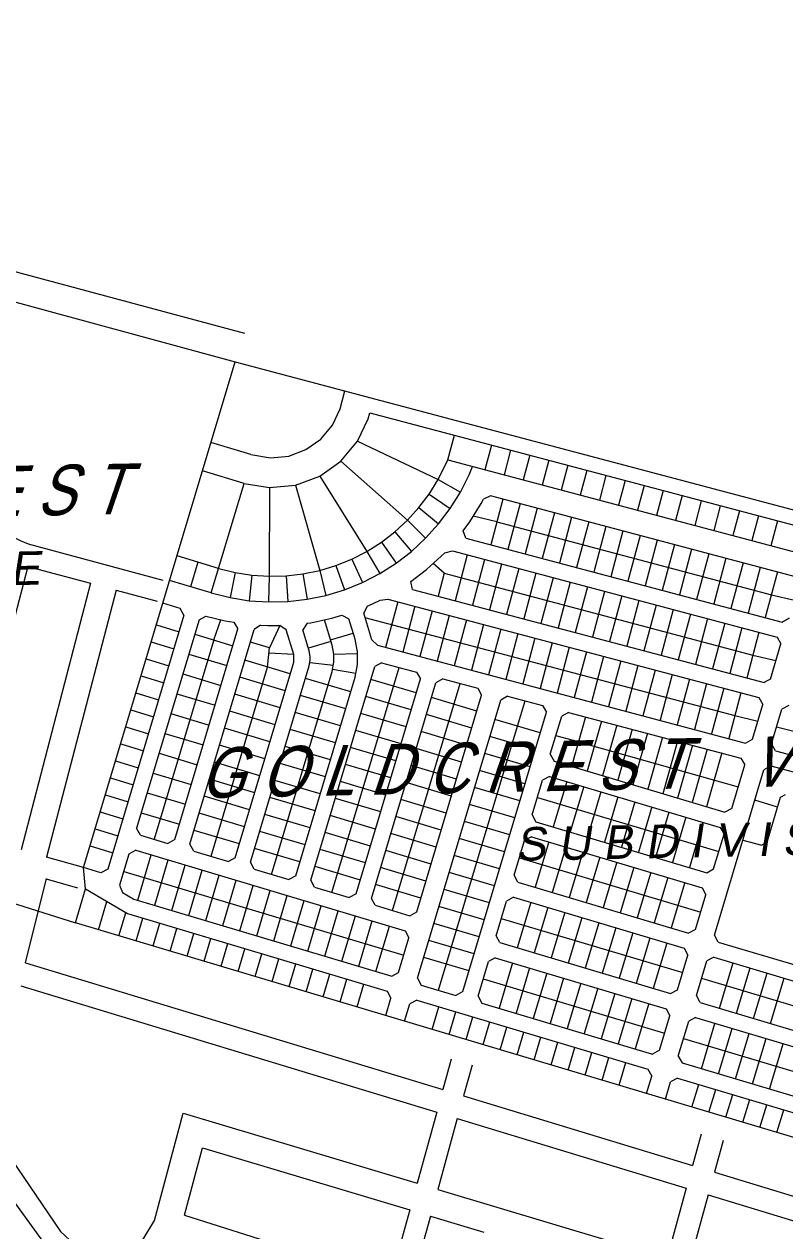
# Model space of a CAD drawing. Header units: metres. Extents: x -460 to 31334, y -1777 to 24987.
# Drawn here: x 104.6431 to 104.9241, y -744.364 to -743.9183 of the extents above; entities that cross this region are included whole.
import ezdxf
from ezdxf.enums import TextEntityAlignment as Align

# ---------------------------------------------------------------- set-up
doc = ezdxf.new("R2010")
doc.units = ezdxf.units.M
doc.header["$MEASUREMENT"] = 0
doc.layers.add('VICINITY_MAP', color=7, linetype='Continuous', lineweight=13)
doc.styles.add('LOT_NO', font='ARIALN.TTF', dxfattribs={"width": 1.5})
doc.styles.add('PX-0', font='leroy')

# ---------------------------------------------------------------- blocks, each defined once
blk = doc.blocks.new('KQEFDFDFG')
at = {"layer": 'VICINITY_MAP', "color": 250, "lineweight": 0}
for p, q in [((26162.17, 5393.34), (26237.266, 5369.734)), ((26222.497, 5390.372), (26241.712, 5385.223)), ((26233.23, 5386.709), (26241.464, 5384.469)), ((26244.999, 5383.131), (26257.612, 5379.785)), ((26241.872, 5382.034), (26240.828, 5382.347)), ((26244.679, 5382.381), (26246.793, 5381.378)), ((26248.198, 5382.282), (26248.025, 5381.631)), ((26248.699, 5382.149), (26248.526, 5381.498)), ((26249.199, 5382.017), (26249.027, 5381.366)), ((26244.241, 5381.86), (26245.987, 5380.307)), ((26246.793, 5381.378), (26247.045, 5381.891)), ((26247.045, 5381.891), (26257.438, 5379.134)), ((26249.7, 5381.884), (26249.527, 5381.233)), ((26250.201, 5381.751), (26250.028, 5381.1)), ((26250.701, 5381.618), (26250.529, 5380.967)), ((26241.697, 5381.276), (26240.605, 5381.603)), ((26243.684, 5381.468), (26244.925, 5379.491)), ((26246.557, 5380.997), (26246.793, 5381.378)), ((26246.793, 5381.378), (26247.381, 5381.048)), ((26251.202, 5381.485), (26251.03, 5380.834)), ((26251.703, 5381.352), (26251.53, 5380.701)), ((26240.835, 5378.398), (26241.697, 5381.276)), ((26242.369, 5381.166), (26242.352, 5378.835)), ((26243.046, 5381.232), (26243.683, 5378.988)), ((26246.288, 5380.639), (26246.557, 5380.997)), ((26246.557, 5380.997), (26247.113, 5380.616)), ((26252.204, 5381.22), (26252.031, 5380.569)), ((26252.704, 5381.087), (26252.532, 5380.436)), ((26247.627, 5380.265), (26247.924, 5380.744)), ((26247.924, 5380.744), (26247.984, 5380.864)), ((26248.173, 5380.949), (26247.984, 5380.864)), ((26256.181, 5378.825), (26248.173, 5380.949)), ((26248.495, 5380.864), (26248.176, 5379.662)), ((26248.946, 5380.744), (26248.627, 5379.542)), ((26253.205, 5380.954), (26253.032, 5380.303)), ((26253.706, 5380.821), (26253.533, 5380.17)), ((26254.206, 5380.688), (26254.034, 5380.037)), ((26245.987, 5380.307), (26246.288, 5380.639)), ((26246.288, 5380.639), (26246.807, 5380.21)), ((26248.336, 5380.263), (26247.717, 5380.411)), ((26249.396, 5380.624), (26249.078, 5379.423)), ((26249.847, 5380.505), (26249.528, 5379.303)), ((26250.298, 5380.385), (26249.979, 5379.184)), ((26254.707, 5380.555), (26254.534, 5379.905)), ((26255.208, 5380.423), (26255.035, 5379.772)), ((26245.658, 5380.004), (26245.987, 5380.307)), ((26245.987, 5380.307), (26246.466, 5379.833)), ((26247.451, 5380.032), (26247.627, 5380.265)), ((26247.519, 5379.836), (26247.451, 5380.032)), ((26248.336, 5380.263), (26255.546, 5378.35)), ((26250.748, 5380.266), (26250.429, 5379.064)), ((26251.199, 5380.146), (26250.88, 5378.945)), ((26251.649, 5380.027), (26251.331, 5378.825)), ((26255.708, 5380.29), (26255.536, 5379.639)), ((26244.925, 5379.491), (26245.303, 5379.731)), ((26245.303, 5379.731), (26245.658, 5380.004)), ((26245.303, 5379.731), (26245.689, 5379.178)), ((26245.658, 5380.004), (26246.092, 5379.488)), ((26247.519, 5379.836), (26255.829, 5377.632)), ((26252.1, 5379.907), (26251.781, 5378.706)), ((26252.551, 5379.788), (26252.232, 5378.586)), ((26244.526, 5379.286), (26244.925, 5379.491)), ((26244.925, 5379.491), (26245.26, 5378.906)), ((26246.493, 5379.012), (26246.968, 5379.45)), ((26246.968, 5379.45), (26247.169, 5379.5)), ((26247.169, 5379.5), (26255.696, 5377.238)), ((26253.001, 5379.668), (26252.682, 5378.466)), ((26253.452, 5379.549), (26253.133, 5378.347)), ((26253.902, 5379.429), (26253.584, 5378.227)), ((26236.015, 5379.097), (26234.197, 5372.117)), ((26241.028, 5379.043), (26239.936, 5379.37)), ((26240.482, 5379.206), (26240.289, 5378.561)), ((26243.683, 5378.988), (26244.111, 5379.118)), ((26244.111, 5379.118), (26244.526, 5379.286)), ((26244.111, 5379.118), (26244.336, 5378.483)), ((26244.526, 5379.286), (26244.807, 5378.674)), ((26254.353, 5379.31), (26254.034, 5378.108)), ((26254.804, 5379.19), (26254.485, 5377.988)), ((26240.999, 5379.051), (26241.463, 5378.934)), ((26241.463, 5378.934), (26241.328, 5378.274)), ((26241.463, 5378.934), (26241.905, 5378.865)), ((26241.905, 5378.865), (26241.83, 5378.195)), ((26241.905, 5378.865), (26242.352, 5378.835)), ((26242.352, 5378.835), (26242.338, 5378.161)), ((26242.352, 5378.835), (26242.799, 5378.846)), ((26242.799, 5378.846), (26243.244, 5378.897)), ((26242.799, 5378.846), (26242.846, 5378.174)), ((26243.244, 5378.897), (26243.683, 5378.988)), ((26243.244, 5378.897), (26243.351, 5378.232)), ((26243.683, 5378.988), (26243.849, 5378.335)), ((26246.081, 5378.695), (26246.493, 5379.012)), ((26246.951, 5378.915), (26255.062, 5376.763)), ((26255.254, 5379.07), (26254.936, 5377.869)), ((26255.705, 5378.951), (26255.386, 5377.749)), ((26237.668, 5378.651), (26235.844, 5371.648)), ((26238.334, 5378.471), (26236.508, 5371.46)), ((26240.835, 5378.398), (26239.743, 5378.725)), ((26246.121, 5378.492), (26246.081, 5378.695)), ((26246.121, 5378.492), (26255.354, 5376.043)), ((26240.019, 5377.993), (26239.564, 5378.129)), ((26245.067, 5378.108), (26245.27, 5378.212)), ((26245.27, 5378.212), (26245.476, 5378.235)), ((26245.476, 5378.235), (26255.221, 5375.649)), ((26255.546, 5378.35), (26256.152, 5378.208)), ((26240.118, 5377.811), (26238.121, 5371.144)), ((26240.118, 5377.811), (26240.019, 5377.993)), ((26244.003, 5377.732), (26244.269, 5377.813)), ((26244.269, 5377.813), (26244.451, 5377.715)), ((26244.928, 5378.052), (26244.839, 5377.865)), ((26245.051, 5377.165), (26244.839, 5377.865)), ((26244.928, 5378.052), (26245.067, 5378.108)), ((26240.514, 5377.69), (26238.875, 5372.217)), ((26239.393, 5377.559), (26239.989, 5377.38)), ((26240.514, 5377.69), (26240.694, 5377.792)), ((26240.694, 5377.792), (26241.204, 5377.664)), ((26240.901, 5377.162), (26241.088, 5377.693)), ((26241.204, 5377.664), (26241.424, 5377.629)), ((26241.424, 5377.629), (26241.534, 5377.454)), ((26242.131, 5377.552), (26241.961, 5377.434)), ((26242.131, 5377.552), (26242.325, 5377.539)), ((26242.325, 5377.539), (26242.639, 5377.547)), ((26242.639, 5377.547), (26242.362, 5376.958)), ((26242.807, 5377.425), (26242.639, 5377.547)), ((26243.351, 5377.606), (26243.238, 5377.433)), ((26243.351, 5377.606), (26243.45, 5377.617)), ((26243.45, 5377.617), (26244.003, 5377.732)), ((26244.01, 5377.028), (26243.809, 5377.692)), ((26244.614, 5377.18), (26244.451, 5377.715)), ((26244.866, 5377.753), (26254.586, 5375.175)), ((26256.01, 5377.733), (26255.829, 5377.632)), ((26255.829, 5377.632), (26256.01, 5377.733)), ((26239.879, 5371.917), (26241.534, 5377.454)), ((26240.276, 5371.798), (26241.961, 5377.434)), ((26240.401, 5377.312), (26241.402, 5377.012)), ((26243.002, 5376.784), (26242.807, 5377.425)), ((26243.407, 5376.877), (26243.238, 5377.433)), ((26243.97, 5377.162), (26244.564, 5377.342)), ((26255.696, 5377.238), (26255.797, 5377.058)), ((26239.259, 5377.112), (26239.855, 5376.934)), ((26240.901, 5377.162), (26239.335, 5371.927)), ((26242.362, 5376.958), (26241.863, 5377.105)), ((26242.316, 5376.451), (26242.362, 5376.958)), ((26243.98, 5377.126), (26243.386, 5376.946)), ((26244.058, 5376.789), (26244.01, 5377.028)), ((26245.2, 5377.022), (26245.051, 5377.165)), ((26245.2, 5377.022), (26254.869, 5374.456)), ((26255.522, 5376.137), (26255.797, 5377.058)), ((26239.126, 5376.665), (26239.721, 5376.487)), ((26240.245, 5376.79), (26241.246, 5376.491)), ((26241.467, 5371.442), (26243.002, 5376.577)), ((26242.911, 5376.273), (26241.72, 5376.629)), ((26243.002, 5376.784), (26242.349, 5376.818)), ((26243.002, 5376.577), (26243.002, 5376.784)), ((26243.425, 5376.575), (26244.044, 5376.505)), ((26244.012, 5376.337), (26244.058, 5376.576)), ((26244.058, 5376.789), (26244.679, 5376.807)), ((26244.058, 5376.576), (26244.058, 5376.789)), ((26245.311, 5376.563), (26245.13, 5376.462)), ((26245.311, 5376.563), (26246.23, 5376.32)), ((26240.088, 5376.269), (26241.09, 5375.969)), ((26240.83, 5371.48), (26242.316, 5376.451)), ((26241.864, 5371.323), (26243.407, 5376.486)), ((26242.418, 5371.005), (26244.012, 5376.337)), ((26243.453, 5370.849), (26245.13, 5376.462)), ((26244.006, 5370.53), (26245.773, 5376.441)), ((26244.634, 5376.282), (26244.022, 5376.39)), ((26246.23, 5376.32), (26246.331, 5376.139)), ((26238.992, 5376.219), (26239.587, 5376.04)), ((26242.778, 5375.826), (26241.587, 5376.182)), ((26243.056, 5370.967), (26244.616, 5376.188)), ((26244.5, 5375.798), (26243.308, 5376.154)), ((26244.644, 5370.493), (26246.331, 5376.139)), ((26246.221, 5375.77), (26245.03, 5376.126)), ((26245.041, 5370.374), (26246.733, 5376.037)), ((26245.594, 5370.056), (26247.376, 5376.016)), ((26246.914, 5376.138), (26246.733, 5376.037)), ((26246.914, 5376.138), (26247.833, 5375.894)), ((26255.535, 5376.144), (26255.354, 5376.043)), ((26238.858, 5375.772), (26239.454, 5375.594)), ((26239.932, 5375.748), (26240.935, 5375.448)), ((26242.644, 5375.38), (26241.453, 5375.736)), ((26244.366, 5375.352), (26243.175, 5375.708)), ((26246.088, 5375.324), (26244.897, 5375.68)), ((26246.232, 5370.018), (26247.934, 5375.714)), ((26247.809, 5375.296), (26246.618, 5375.652)), ((26247.833, 5375.894), (26247.934, 5375.714)), ((26248.617, 5375.686), (26248.437, 5375.585)), ((26248.617, 5375.686), (26249.536, 5375.443)), ((26255.221, 5375.649), (26255.322, 5375.469)), ((26238.724, 5375.326), (26239.32, 5375.147)), ((26242.511, 5374.933), (26241.32, 5375.289)), ((26246.253, 5368.282), (26248.437, 5375.585)), ((26248.88, 5374.899), (26249.082, 5375.563)), ((26249.536, 5375.443), (26249.637, 5375.262)), ((26255.05, 5374.558), (26255.322, 5375.469)), ((26255.553, 5374.43), (26255.825, 5375.341)), ((26256.006, 5375.442), (26255.825, 5375.341)), ((26239.776, 5375.228), (26240.779, 5374.927)), ((26244.232, 5374.905), (26243.041, 5375.261)), ((26245.954, 5374.877), (26244.763, 5375.233)), ((26247.676, 5374.849), (26246.485, 5375.205)), ((26247.445, 5367.926), (26249.637, 5375.262)), ((26249.476, 5374.721), (26248.285, 5375.077)), ((26249.741, 5374.16), (26250.04, 5375.16)), ((26250.22, 5375.261), (26250.04, 5375.16)), ((26250.22, 5375.261), (26254.746, 5374.06)), ((26250.669, 5375.142), (26250.301, 5373.839)), ((26251.081, 5375.033), (26250.71, 5373.717)), ((26238.591, 5374.879), (26239.186, 5374.701)), ((26239.62, 5374.707), (26240.623, 5374.407)), ((26242.377, 5374.486), (26241.186, 5374.842)), ((26244.099, 5374.458), (26242.908, 5374.814)), ((26245.821, 5374.43), (26244.63, 5374.786)), ((26247.542, 5374.402), (26246.351, 5374.758)), ((26246.807, 5367.963), (26248.88, 5374.899)), ((26250.485, 5374.491), (26249.887, 5374.648)), ((26251.488, 5374.925), (26251.114, 5373.596)), ((26251.893, 5374.817), (26251.514, 5373.477)), ((26252.293, 5374.711), (26251.911, 5373.358)), ((26256.343, 5374.708), (26255.684, 5374.869)), ((26238.457, 5374.432), (26239.052, 5374.254)), ((26242.244, 5374.04), (26241.053, 5374.396)), ((26243.965, 5374.012), (26242.774, 5374.368)), ((26245.687, 5373.984), (26244.496, 5374.34)), ((26249.342, 5374.274), (26248.151, 5374.63)), ((26250.485, 5374.491), (26254.677, 5373.308)), ((26252.689, 5374.606), (26252.304, 5373.24)), ((26253.083, 5374.502), (26252.694, 5373.124)), ((26253.472, 5374.398), (26253.08, 5373.008)), ((26254.869, 5374.456), (26255.05, 5374.558)), ((26255.654, 5374.249), (26255.553, 5374.43)), ((26239.465, 5374.186), (26240.468, 5373.886)), ((26247.409, 5373.956), (26246.218, 5374.312)), ((26249.209, 5373.828), (26248.018, 5374.184)), ((26249.741, 5374.16), (26249.839, 5373.977)), ((26253.859, 5374.296), (26253.463, 5372.894)), ((26254.242, 5374.194), (26253.843, 5372.781)), ((26254.746, 5374.06), (26254.847, 5373.88)), ((26255.654, 5374.249), (26262.084, 5372.528)), ((26238.323, 5373.986), (26238.918, 5373.807)), ((26242.11, 5373.593), (26240.919, 5373.949)), ((26243.832, 5373.565), (26242.641, 5373.921)), ((26245.554, 5373.537), (26244.363, 5373.893)), ((26247.275, 5373.509), (26246.084, 5373.865)), ((26249.075, 5373.381), (26247.884, 5373.737)), ((26249.839, 5373.977), (26254.323, 5372.637)), ((26254.052, 5369.411), (26255.35, 5373.752)), ((26254.505, 5372.735), (26254.847, 5373.88)), ((26255.531, 5373.853), (26255.35, 5373.752)), ((26255.531, 5373.853), (26260.359, 5372.561)), ((26238.189, 5373.539), (26238.785, 5373.361)), ((26239.309, 5373.666), (26240.312, 5373.366)), ((26241.977, 5373.146), (26240.786, 5373.502)), ((26243.698, 5373.118), (26242.507, 5373.474)), ((26245.42, 5373.09), (26244.229, 5373.446)), ((26247.142, 5373.062), (26245.951, 5373.418)), ((26249.266, 5372.571), (26249.538, 5373.482)), ((26249.72, 5373.58), (26249.538, 5373.482)), ((26249.72, 5373.58), (26254.204, 5372.24)), ((26250.175, 5373.444), (26249.819, 5372.253)), ((26238.055, 5373.093), (26238.651, 5372.914)), ((26239.153, 5373.146), (26240.157, 5372.846)), ((26241.843, 5372.7), (26240.652, 5373.056)), ((26248.942, 5372.934), (26247.751, 5373.29)), ((26250.622, 5373.311), (26250.266, 5372.12)), ((26251.069, 5373.177), (26250.713, 5371.986)), ((26255.785, 5373.03), (26255.921, 5373.105)), ((26243.565, 5372.672), (26242.374, 5373.028)), ((26245.287, 5372.644), (26244.095, 5373)), ((26247.008, 5372.616), (26245.817, 5372.972)), ((26248.808, 5372.488), (26247.617, 5372.844)), ((26249.402, 5373.027), (26254.167, 5371.602)), ((26251.516, 5373.044), (26251.16, 5371.853)), ((26251.962, 5372.91), (26251.606, 5371.719)), ((26252.409, 5372.777), (26252.053, 5371.585)), ((26254.505, 5372.735), (26254.323, 5372.637)), ((26255.709, 5372.773), (26255.111, 5372.952)), ((26255.432, 5371.847), (26255.785, 5373.03)), ((26237.922, 5372.646), (26238.517, 5372.468)), ((26238.997, 5372.626), (26240.001, 5372.326)), ((26241.71, 5372.253), (26240.519, 5372.609)), ((26243.431, 5372.225), (26242.24, 5372.581)), ((26245.153, 5372.197), (26243.962, 5372.553)), ((26246.875, 5372.169), (26245.684, 5372.525)), ((26249.266, 5372.571), (26249.364, 5372.389)), ((26252.856, 5372.643), (26252.5, 5371.452)), ((26253.302, 5372.51), (26252.946, 5371.318)), ((26237.788, 5372.199), (26238.383, 5372.021)), ((26238.973, 5372.035), (26238.875, 5372.217)), ((26241.576, 5371.806), (26240.385, 5372.162)), ((26243.298, 5371.778), (26242.107, 5372.134)), ((26245.02, 5371.75), (26243.828, 5372.106)), ((26248.675, 5372.041), (26247.484, 5372.397)), ((26249.364, 5372.389), (26253.848, 5371.049)), ((26253.749, 5372.376), (26253.393, 5371.185)), ((26254.204, 5372.24), (26254.303, 5372.058)), ((26238.973, 5372.035), (26239.697, 5371.818)), ((26239.879, 5371.917), (26239.697, 5371.818)), ((26240.375, 5371.616), (26240.276, 5371.798)), ((26246.741, 5371.722), (26245.55, 5372.078)), ((26248.541, 5371.594), (26247.35, 5371.95)), ((26248.791, 5370.983), (26249.063, 5371.894)), ((26249.246, 5371.992), (26249.063, 5371.894)), ((26249.246, 5371.992), (26253.73, 5370.652)), ((26249.701, 5371.856), (26249.345, 5370.665)), ((26254.031, 5371.147), (26254.303, 5372.058)), ((26254.8, 5371.904), (26255.296, 5371.771)), ((26255.432, 5371.847), (26255.296, 5371.771)), ((26237.654, 5371.753), (26238.25, 5371.574)), ((26238.672, 5371.539), (26238.428, 5370.726)), ((26238.854, 5371.638), (26238.672, 5371.539)), ((26238.854, 5371.638), (26245.931, 5369.523)), ((26238.903, 5370.325), (26239.259, 5371.517)), ((26240.375, 5371.616), (26241.285, 5371.344)), ((26243.164, 5371.332), (26241.973, 5371.688)), ((26244.886, 5371.304), (26243.695, 5371.66)), ((26246.608, 5371.276), (26245.417, 5371.632)), ((26248.408, 5371.148), (26247.217, 5371.504)), ((26250.147, 5371.722), (26249.791, 5370.531)), ((26250.594, 5371.589), (26250.238, 5370.398)), ((26237.938, 5371.046), (26237.483, 5371.182)), ((26239.35, 5370.192), (26239.706, 5371.383)), ((26239.797, 5370.058), (26240.153, 5371.25)), ((26241.467, 5371.442), (26241.285, 5371.344)), ((26241.963, 5371.141), (26241.864, 5371.323)), ((26244.753, 5370.857), (26243.561, 5371.213)), ((26246.474, 5370.829), (26245.283, 5371.185)), ((26248.927, 5371.438), (26253.692, 5370.014)), ((26251.041, 5371.455), (26250.685, 5370.264)), ((26251.487, 5371.322), (26251.131, 5370.131)), ((26251.934, 5371.188), (26251.578, 5369.997)), ((26235.958, 5368.685), (26236.512, 5370.9)), ((26238.121, 5371.144), (26237.938, 5371.046)), ((26238.535, 5371.084), (26245.893, 5368.885)), ((26240.243, 5369.925), (26240.599, 5371.116)), ((26240.69, 5369.791), (26241.046, 5370.983)), ((26241.137, 5369.658), (26241.493, 5370.849)), ((26241.963, 5371.141), (26242.873, 5370.869)), ((26243.056, 5370.967), (26242.873, 5370.869)), ((26243.551, 5370.666), (26243.453, 5370.849)), ((26248.274, 5370.701), (26247.083, 5371.057)), ((26248.89, 5370.801), (26248.791, 5370.983)), ((26252.381, 5371.055), (26252.025, 5369.864)), ((26252.828, 5370.921), (26252.472, 5369.73)), ((26253.848, 5371.049), (26254.031, 5371.147)), ((26237.534, 5370.627), (26238.633, 5369.974)), ((26238.428, 5370.726), (26238.503, 5370.533)), ((26238.503, 5370.533), (26238.801, 5370.356)), ((26241.583, 5369.524), (26241.939, 5370.716)), ((26242.03, 5369.391), (26242.386, 5370.582)), ((26243.551, 5370.666), (26244.461, 5370.394)), ((26246.341, 5370.382), (26245.15, 5370.738)), ((26248.141, 5370.254), (26246.95, 5370.61)), ((26248.89, 5370.801), (26253.374, 5369.461)), ((26253.274, 5370.788), (26252.918, 5369.597)), ((26253.73, 5370.652), (26253.828, 5370.469)), ((26237.872, 5369.552), (26238.094, 5370.294)), ((26238.801, 5370.356), (26245.575, 5368.331)), ((26242.477, 5369.257), (26242.833, 5370.449)), ((26242.923, 5369.124), (26243.28, 5370.315)), ((26244.644, 5370.493), (26244.461, 5370.394)), ((26245.139, 5370.192), (26245.041, 5370.374)), ((26248.316, 5369.395), (26248.589, 5370.305)), ((26248.771, 5370.404), (26248.589, 5370.305)), ((26248.771, 5370.404), (26253.255, 5369.064)), ((26249.226, 5370.268), (26248.87, 5369.077)), ((26253.556, 5369.559), (26253.828, 5370.469)), ((26238.412, 5369.391), (26238.594, 5369.997)), ((26238.633, 5369.974), (26245.456, 5367.934)), ((26243.37, 5368.99), (26243.726, 5370.182)), ((26243.817, 5368.857), (26244.173, 5370.048)), ((26244.264, 5368.723), (26244.62, 5369.915)), ((26245.139, 5370.192), (26246.05, 5369.92)), ((26246.05, 5369.92), (26246.232, 5370.018)), ((26248.007, 5369.808), (26246.816, 5370.164)), ((26249.673, 5370.134), (26249.317, 5368.943)), ((26250.119, 5370.001), (26249.763, 5368.81)), ((26238.859, 5369.257), (26239.037, 5369.853)), ((26239.306, 5369.124), (26239.484, 5369.72)), ((26239.752, 5368.99), (26239.93, 5369.586)), ((26244.71, 5368.59), (26245.066, 5369.781)), ((26245.157, 5368.456), (26245.513, 5369.648)), ((26247.874, 5369.361), (26246.683, 5369.717)), ((26248.452, 5369.85), (26253.217, 5368.426)), ((26250.566, 5369.867), (26250.21, 5368.676)), ((26251.013, 5369.734), (26250.657, 5368.543)), ((26251.459, 5369.6), (26251.103, 5368.409)), ((26240.199, 5368.857), (26240.377, 5369.453)), ((26240.646, 5368.723), (26240.824, 5369.319)), ((26245.757, 5368.43), (26246.029, 5369.34)), ((26245.931, 5369.523), (26246.029, 5369.34)), ((26247.74, 5368.914), (26246.549, 5369.27)), ((26248.415, 5369.213), (26248.316, 5369.395)), ((26251.906, 5369.467), (26251.55, 5368.276)), ((26252.353, 5369.333), (26251.997, 5368.142)), ((26253.556, 5369.559), (26253.374, 5369.461)), ((26254.151, 5369.228), (26254.052, 5369.411)), ((26241.092, 5368.59), (26241.27, 5369.185)), ((26241.539, 5368.456), (26241.717, 5369.052)), ((26248.415, 5369.213), (26252.899, 5367.872)), ((26252.799, 5369.2), (26252.443, 5368.009)), ((26253.255, 5369.064), (26253.353, 5368.881)), ((26254.151, 5369.228), (26258.938, 5367.798)), ((26241.986, 5368.323), (26242.164, 5368.918)), ((26242.432, 5368.189), (26242.61, 5368.785)), ((26242.879, 5368.056), (26243.057, 5368.651)), ((26247.607, 5368.468), (26246.416, 5368.824)), ((26247.842, 5367.807), (26248.114, 5368.717)), ((26248.296, 5368.816), (26248.114, 5368.717)), ((26248.296, 5368.816), (26252.78, 5367.475)), ((26248.751, 5368.68), (26248.395, 5367.488)), ((26253.081, 5367.971), (26253.353, 5368.881)), ((26253.578, 5367.823), (26253.85, 5368.733)), ((26254.032, 5368.831), (26253.85, 5368.733)), ((26254.032, 5368.831), (26260.416, 5366.923)), ((26254.185, 5367.488), (26254.541, 5368.679)), ((26243.326, 5367.922), (26243.504, 5368.518)), ((26243.772, 5367.789), (26243.95, 5368.384)), ((26245.575, 5368.331), (26245.757, 5368.43)), ((26249.198, 5368.546), (26248.842, 5367.355)), ((26249.645, 5368.413), (26249.289, 5367.221)), ((26254.632, 5367.355), (26254.988, 5368.546)), ((26255.078, 5367.221), (26255.434, 5368.412)), ((26244.219, 5367.655), (26244.397, 5368.251)), ((26244.666, 5367.522), (26244.844, 5368.117)), ((26246.253, 5368.282), (26246.352, 5368.099)), ((26246.352, 5368.099), (26247.262, 5367.827)), ((26247.978, 5368.262), (26252.744, 5366.837)), ((26250.091, 5368.279), (26249.735, 5367.088)), ((26250.538, 5368.146), (26250.182, 5366.954)), ((26250.985, 5368.012), (26250.629, 5366.821)), ((26253.714, 5368.278), (26260.369, 5366.288)), ((26255.525, 5367.088), (26255.881, 5368.279)), ((26245.419, 5367.297), (26245.555, 5367.752)), ((26245.456, 5367.934), (26245.555, 5367.752)), ((26246.233, 5367.702), (26246.051, 5367.604)), ((26246.233, 5367.702), (26252.305, 5365.887)), ((26247.445, 5367.926), (26247.262, 5367.827)), ((26247.842, 5367.807), (26247.94, 5367.625)), ((26251.431, 5367.879), (26251.075, 5366.687)), ((26251.878, 5367.745), (26251.522, 5366.554)), ((26252.899, 5367.872), (26253.081, 5367.971)), ((26253.676, 5367.64), (26253.578, 5367.823)), ((26245.915, 5367.149), (26246.051, 5367.604)), ((26246.635, 5366.933), (26246.813, 5367.529)), ((26247.081, 5366.8), (26247.259, 5367.395)), ((26247.94, 5367.625), (26252.424, 5366.284)), ((26252.325, 5367.612), (26251.969, 5366.42)), ((26252.78, 5367.475), (26252.879, 5367.293)), ((26253.676, 5367.64), (26260.06, 5365.732)), ((26247.528, 5366.666), (26247.706, 5367.262)), ((26247.975, 5366.533), (26248.153, 5367.128)), ((26252.607, 5366.383), (26252.879, 5367.293)), ((26253.103, 5366.234), (26253.375, 5367.145)), ((26253.557, 5367.243), (26253.375, 5367.145)), ((26253.557, 5367.243), (26259.941, 5365.335)), ((26253.71, 5365.9), (26254.066, 5367.091)), ((26248.421, 5366.399), (26248.599, 5366.995)), ((26248.868, 5366.266), (26249.046, 5366.861)), ((26249.315, 5366.132), (26249.493, 5366.728)), ((26254.157, 5365.766), (26254.513, 5366.958)), ((26254.604, 5365.633), (26254.96, 5366.824)), ((26249.761, 5365.999), (26249.939, 5366.594)), ((26250.208, 5365.865), (26250.386, 5366.461)), ((26253.239, 5366.69), (26259.895, 5364.7)), ((26255.05, 5365.499), (26255.406, 5366.691)), ((26255.497, 5365.366), (26255.853, 5366.557)), ((26247.14, 5366.147), (26246.92, 5365.35)), ((26250.655, 5365.732), (26250.833, 5366.327)), ((26251.102, 5365.598), (26251.28, 5366.194)), ((26252.607, 5366.383), (26252.424, 5366.284)), ((26253.103, 5366.234), (26253.201, 5366.052)), ((26247.685, 5365.997), (26247.461, 5365.186)), ((26251.548, 5365.465), (26251.726, 5366.06)), ((26252.305, 5365.887), (26252.404, 5365.705)), ((26253.201, 5366.052), (26259.585, 5364.144)), ((26252.268, 5365.25), (26252.404, 5365.705)), ((26252.764, 5365.101), (26252.901, 5365.559)), ((26253.081, 5365.656), (26252.901, 5365.559)), ((26253.081, 5365.656), (26265.812, 5361.85)), ((26253.461, 5364.893), (26253.639, 5365.489)), ((26253.907, 5364.76), (26254.085, 5365.355)), ((26254.354, 5364.626), (26254.532, 5365.222)), ((26254.801, 5364.493), (26254.979, 5365.088)), ((26255.247, 5364.359), (26255.425, 5364.955)), ((26255.694, 5364.226), (26255.872, 5364.821)), ((26246.756, 5364.756), (26246.241, 5362.891)), ((26247.297, 5364.592), (26246.783, 5362.728)), ((26253.706, 5364.185), (26253.477, 5363.355)), ((26254.281, 5364.013), (26254.051, 5363.181)), ((26240.131, 5362.052), (26240.606, 5363.825)), ((26240.606, 5363.825), (26246.049, 5362.193)), ((26253.313, 5362.761), (26252.806, 5360.922)), ((26253.887, 5362.587), (26253.38, 5360.75)), ((26240.131, 5362.052), (26245.539, 5360.346)), ((26246.59, 5362.031), (26245.228, 5357.092)), ((26246.049, 5362.193), (26245.539, 5360.346)), ((26246.59, 5362.031), (26247.992, 5361.61))]:
    blk.add_line(p, q, dxfattribs=at)
at = {"layer": 'VICINITY_MAP', "color": 250, "lineweight": 0, "ltscale": 2}
for p, q in [((26247.045, 5381.891), (26247.222, 5382.541)), ((26247.561, 5379.396), (26247.242, 5378.195)), ((26246.951, 5378.915), (26246.667, 5379.173)), ((26248.012, 5379.277), (26247.693, 5378.075)), ((26248.462, 5379.157), (26248.143, 5377.956)), ((26246.951, 5378.915), (26246.792, 5378.314)), ((26248.913, 5379.038), (26248.594, 5377.836)), ((26249.363, 5378.918), (26249.045, 5377.717)), ((26249.814, 5378.799), (26249.495, 5377.597)), ((26250.265, 5378.679), (26249.946, 5377.478)), ((26250.715, 5378.56), (26250.396, 5377.358)), ((26251.166, 5378.44), (26250.847, 5377.238)), ((26245.733, 5378.166), (26245.414, 5376.965)), ((26251.616, 5378.321), (26251.298, 5377.119)), ((26252.067, 5378.201), (26251.748, 5376.999)), ((26246.184, 5378.047), (26245.865, 5376.845)), ((26246.634, 5377.927), (26246.316, 5376.726)), ((26247.085, 5377.808), (26246.766, 5376.606)), ((26252.518, 5378.081), (26252.199, 5376.88)), ((26252.968, 5377.962), (26252.65, 5376.76)), ((26253.419, 5377.842), (26253.1, 5376.641)), ((26247.536, 5377.688), (26247.217, 5376.487)), ((26247.986, 5377.569), (26247.667, 5376.367)), ((26253.87, 5377.723), (26253.551, 5376.521)), ((26254.32, 5377.603), (26254.001, 5376.402)), ((26248.437, 5377.449), (26248.118, 5376.247)), ((26248.887, 5377.33), (26248.569, 5376.128)), ((26249.338, 5377.21), (26249.019, 5376.008)), ((26254.771, 5377.484), (26254.452, 5376.282)), ((26255.221, 5377.364), (26254.903, 5376.163)), ((26249.789, 5377.09), (26249.47, 5375.889)), ((26250.239, 5376.971), (26249.92, 5375.769)), ((26250.69, 5376.851), (26250.371, 5375.65)), ((26251.14, 5376.732), (26250.822, 5375.53)), ((26251.591, 5376.612), (26251.272, 5375.411)), ((26255.062, 5376.763), (26255.666, 5376.62)), ((26252.042, 5376.493), (26251.723, 5375.291)), ((26252.492, 5376.373), (26252.174, 5375.172)), ((26252.943, 5376.254), (26252.624, 5375.052)), ((26253.394, 5376.134), (26253.075, 5374.933)), ((26253.844, 5376.015), (26253.525, 5374.813)), ((26254.295, 5375.895), (26253.976, 5374.693)), ((26254.745, 5375.776), (26254.427, 5374.574)), ((26254.586, 5375.175), (26255.192, 5375.033))]:
    blk.add_line(p, q, dxfattribs=at)
at = {"layer": 'VICINITY_MAP', "color": 250, "lineweight": 0}
for points in [[(26233.23, 5386.709), (26232.745, 5385.356, 0.343673), (26236.03, 5379.69), (26239.564, 5378.737)], [(26254.051, 5363.181), (26263.738, 5360.234, 0.396411), (26264.877, 5360.797)]]:
    blk.add_lwpolyline(points, format="xyb", dxfattribs=at)
for points in [[(26241.464, 5384.469), (26247.698, 5382.817), (26257.712, 5380.16), (26270.419, 5376.759), (26265.773, 5361.213), (26237.266, 5369.734), (26237.534, 5370.627), (26237.483, 5371.182), (26239.564, 5378.129), (26239.713, 5378.625), (26241.464, 5384.469)], [(26241.872, 5382.034), (26242.394, 5381.949), (26242.871, 5381.995), (26243.32, 5382.162), (26243.711, 5382.437), (26244.019, 5382.804), (26244.223, 5383.237), (26244.347, 5383.705)], [(26241.697, 5381.276), (26242.369, 5381.166), (26243.046, 5381.232), (26243.684, 5381.468), (26244.241, 5381.86), (26244.679, 5382.381), (26244.956, 5382.969), (26244.999, 5383.131)], [(26240.835, 5378.398), (26241.328, 5378.274), (26241.83, 5378.195), (26242.338, 5378.161), (26242.846, 5378.174), (26243.351, 5378.232), (26243.849, 5378.335), (26244.336, 5378.483), (26244.807, 5378.674), (26245.26, 5378.906), (26245.689, 5379.178), (26246.092, 5379.488), (26246.466, 5379.833), (26246.807, 5380.21), (26247.113, 5380.616), (26247.381, 5381.048), (26247.609, 5381.503), (26247.694, 5381.719)], [(26236.015, 5379.097), (26237.668, 5378.651)], [(26238.334, 5378.471), (26239.413, 5378.18)], [(26244.616, 5376.188), (26244.68, 5376.516), (26244.679, 5376.851), (26244.614, 5377.18)], [(26243.407, 5376.486), (26243.437, 5376.635), (26243.436, 5376.727), (26243.407, 5376.877)], [(26237.483, 5371.182), (26236.508, 5371.46)], [(26237.331, 5370.646), (26236.507, 5370.88)], [(26235.958, 5368.685), (26246.92, 5365.35)], [(26235.832, 5368.079), (26246.756, 5364.756)], [(26233.419, 5365.487), (26236.474, 5361.277), (26237.73, 5360.105), (26240.098, 5358.039), (26241.403, 5357.657)], [(26234.127, 5365.662), (26236.88, 5361.625), (26238.087, 5360.5)], [(26247.461, 5365.186), (26253.477, 5363.355)], [(26238.087, 5360.5), (26238.787, 5360.987), (26239.344, 5361.911), (26240.1, 5364.732), (26246.241, 5362.891)], [(26247.297, 5364.592), (26253.313, 5362.761)], [(26246.783, 5362.728), (26252.806, 5360.922)], [(26253.887, 5362.587), (26261.427, 5360.293)]]:
    blk.add_lwpolyline(points, dxfattribs=at)
for points, knots in [([(26200.583, 5355.624), (26200.632, 5355.624), (26200.803, 5355.626), (26201.296, 5355.657), (26202.004, 5356.207), (26202.591, 5356.887), (26202.825, 5357.603), (26203.262, 5358.036), (26203.85, 5358.273), (26204.375, 5358.571), (26204.952, 5358.8), (26205.667, 5358.681), (26206.025, 5359.416), (26205.965, 5359.996), (26206.126, 5360.718), (26206.095, 5361.546), (26206.121, 5362.472), (26206.356, 5363.202), (26206.914, 5363.698), (26207.551, 5364.165), (26208.536, 5364.893), (26208.794, 5366.26), (26209.691, 5366.248), (26210.113, 5366.279), (26210.506, 5366.026), (26210.985, 5365.861), (26211.605, 5365.675), (26212.284, 5365.821), (26213.028, 5365.662), (26213.642, 5365.817), (26214.132, 5365.841), (26214.471, 5365.976), (26214.761, 5366.183), (26215.167, 5366.097), (26215.456, 5366.382), (26215.904, 5366.324), (26216.281, 5366.608), (26216.726, 5366.778), (26217.232, 5366.807), (26217.622, 5366.381), (26217.807, 5365.908), (26218.093, 5365.393), (26218.754, 5365.431), (26219.13, 5365.894), (26219.634, 5366.294), (26219.849, 5366.872), (26220.143, 5367.341), (26220.512, 5367.722), (26220.902, 5368.116), (26221.504, 5368.019), (26222.047, 5368.269), (26222.734, 5368.196), (26223.375, 5367.9), (26223.609, 5367.314), (26224.089, 5367.217), (26224.395, 5367.085), (26224.711, 5366.974), (26224.992, 5367.145), (26225.303, 5367.037), (26225.663, 5367.098), (26226.233, 5366.939), (26225.943, 5366.458), (26226.098, 5366.12), (26226.447, 5366.051), (26226.914, 5365.969), (26227.445, 5365.755), (26227.7, 5365.341), (26227.921, 5365.104), (26228.239, 5364.905), (26228.19, 5364.528), (26228.101, 5364.175), (26228.374, 5363.989), (26228.643, 5364.039), (26229.03, 5364.046), (26229.099, 5363.49), (26229.819, 5363.215), (26229.557, 5362.552), (26229.722, 5361.931), (26230.172, 5362.099), (26230.733, 5362.208), (26231.453, 5361.926), (26232.194, 5361.609), (26232.851, 5361.604), (26233.117, 5361.214), (26233.606, 5361.127), (26233.97, 5360.755), (26234.261, 5360.355), (26234.358, 5359.995), (26234.942, 5359.737), (26235.659, 5359.578), (26236.061, 5358.889), (26236.743, 5358.492), (26237.535, 5357.797), (26237.96, 5356.868), (26238.497, 5356.245), (26238.621, 5355.699), (26238.921, 5355.246), (26239.203, 5354.965), (26239.42, 5354.78), (26239.689, 5354.658), (26239.846, 5354.864), (26240.12, 5354.967), (26240.433, 5354.86), (26240.678, 5355.042), (26240.98, 5355.209), (26241.312, 5355.014), (26241.564, 5354.8), (26241.851, 5354.505), (26241.945, 5353.947), (26242.431, 5353.819), (26242.69, 5353.518), (26242.867, 5353.113), (26243.254, 5352.917), (26243.55, 5352.614), (26244.031, 5352.502), (26244.62, 5352.568), (26244.862, 5352.107), (26245.298, 5352.145), (26245.59, 5351.783), (26245.999, 5351.887), (26246.273, 5351.714), (26246.429, 5351.482), (26246.515, 5351.258), (26246.679, 5351.019), (26247.059, 5351.022), (26247.604, 5351.091), (26248.334, 5350.892), (26249.093, 5350.966), (26249.719, 5351.162), (26250.013, 5351.842), (26250.735, 5352.151), (26251.043, 5353.021), (26251.678, 5352.963), (26251.782, 5353.469), (26252.218, 5353.13), (26252.427, 5353.454), (26252.758, 5353.542), (26253.139, 5353.486), (26253.51, 5353.509), (26253.887, 5353.373), (26254.04, 5353.796), (26254.386, 5353.663), (26254.7, 5353.922), (26254.835, 5354.522), (26255.542, 5354.757), (26256.165, 5354.733), (26256.677, 5354.609), (26257.21, 5354.527), (26257.703, 5354.324), (26258.131, 5354.081), (26258.549, 5354.235), (26259.034, 5354.381), (26259.585, 5354.388), (26259.916, 5354.75), (26260.258, 5354.803), (26260.615, 5355.022), (26260.579, 5355.438), (26260.251, 5355.484), (26260.009, 5355.661), (26259.662, 5355.72), (26259.298, 5356.037), (26259.547, 5356.711), (26259.786, 5357.197), (26260.094, 5357.607), (26260.367, 5357.698), (26260.725, 5357.738), (26261.042, 5357.971), (26261.509, 5357.974), (26261.943, 5358.065), (26262.364, 5357.878), (26262.719, 5358.057), (26263.071, 5358.083), (26263.507, 5358.181), (26263.795, 5358.473), (26264.143, 5358.797), (26264.49, 5358.99), (26264.972, 5359.215), (26265.376, 5359.034), (26265.896, 5358.953), (26266.491, 5358.956), (26266.826, 5359.498), (26267.277, 5359.609), (26267.469, 5359.85), (26267.573, 5359.976), (26267.616, 5360.027)], [0.0787088, 0.0787088, 0.0787088, 0.0787088, 0.0790088, 0.0797596, 0.0816836, 0.0842272, 0.0852012, 0.0862257, 0.0878691, 0.0890617, 0.0899153, 0.0916957, 0.0927605, 0.0943289, 0.0952853, 0.0972516, 0.0993731, 0.1010034, 0.1017164, 0.1039014, 0.105859, 0.1092542, 0.1103319, 0.1109831, 0.1118122, 0.1130804, 0.1141216, 0.1157156, 0.1172173, 0.1186898, 0.119541, 0.1201995, 0.1209127, 0.1216289, 0.1225171, 0.1231034, 0.1242392, 0.1252368, 0.1260505, 0.127155, 0.1284197, 0.129304, 0.1304753, 0.1317244, 0.1328971, 0.1343526, 0.1354074, 0.1362583, 0.1376651, 0.1384457, 0.139799, 0.1412035, 0.1425588, 0.1439449, 0.1446033, 0.1454065, 0.1460698, 0.1464812, 0.1472969, 0.1478823, 0.1488431, 0.1499524, 0.1503451, 0.150943, 0.1519448, 0.1533852, 0.1541979, 0.1548649, 0.1553942, 0.1563372, 0.1568907, 0.1574696, 0.1579574, 0.1586151, 0.1594742, 0.1607616, 0.1624519, 0.16311, 0.1640554, 0.164681, 0.1667717, 0.1684277, 0.1697858, 0.1703835, 0.1711265, 0.1726711, 0.1734016, 0.1742011, 0.1747699, 0.1771494, 0.1784647, 0.1793947, 0.1819474, 0.1847797, 0.1855733, 0.1869314, 0.1881133, 0.1888722, 0.1893343, 0.1899419, 0.1903126, 0.1907655, 0.1916762, 0.1920836, 0.1925789, 0.1937022, 0.1940478, 0.1946472, 0.1962017, 0.1969882, 0.1974715, 0.1985985, 0.1995938, 0.2000312, 0.2011624, 0.2025275, 0.2031946, 0.2039362, 0.2048842, 0.2056674, 0.2062363, 0.2067502, 0.2073609, 0.2077316, 0.2084268, 0.2094355, 0.2112109, 0.2128724, 0.2141966, 0.2148548, 0.2172236, 0.2186764, 0.2197574, 0.2202536, 0.2210509, 0.2218093, 0.2221488, 0.223125, 0.2241056, 0.2245012, 0.2253088, 0.2259601, 0.2263118, 0.2276556, 0.2294463, 0.2302275, 0.2315223, 0.2326582, 0.2335037, 0.2348406, 0.235377, 0.23615, 0.238004, 0.2384204, 0.2390374, 0.2400989, 0.2405908, 0.241129, 0.2418562, 0.2424424, 0.24327, 0.2443921, 0.2462832, 0.2468125, 0.2474405, 0.2479699, 0.2490207, 0.2497067, 0.2507805, 0.2517055, 0.2522818, 0.2531052, 0.2538782, 0.2549448, 0.2555443, 0.256795, 0.2573813, 0.2587079, 0.2592373, 0.2606775, 0.2619472, 0.2627763, 0.263374, 0.2637841, 0.2637841, 0.2637841, 0.2637841]), ([(26261.421, 5355.042), (26261.312, 5354.944), (26261.094, 5354.748), (26260.785, 5354.559), (26260.539, 5354.363), (26260.365, 5354.216), (26260.224, 5354.004), (26259.962, 5353.988), (26259.99, 5353.748), (26259.733, 5353.756), (26259.689, 5353.525), (26259.511, 5353.459), (26259.356, 5353.465), (26259.27, 5353.371), (26259.237, 5353.267), (26259.132, 5353.286), (26259.035, 5353.282), (26258.879, 5353.246), (26258.371, 5353.049), (26257.774, 5353.456), (26257.19, 5353.58), (26256.961, 5353.611), (26256.742, 5353.678), (26256.495, 5353.712), (26256.213, 5353.741), (26256.01, 5353.793), (26255.81, 5353.773), (26255.725, 5353.608), (26255.616, 5353.465), (26255.428, 5353.433), (26255.282, 5353.273), (26255.164, 5353.031), (26254.961, 5352.788), (26254.64, 5352.716), (26254.324, 5352.47), (26253.925, 5352.606), (26253.537, 5352.643), (26253.151, 5352.901), (26252.996, 5352.53), (26252.758, 5352.587), (26252.581, 5352.478), (26252.399, 5352.58), (26252.226, 5352.51), (26252.087, 5352.384), (26251.926, 5352.24), (26251.779, 5352.093), (26251.65, 5351.915), (26251.588, 5351.7), (26251.219, 5351.484), (26250.976, 5351.182), (26250.835, 5350.788), (26250.51, 5350.65), (26250.346, 5350.33), (26250.026, 5350.259), (26249.936, 5349.922), (26249.463, 5349.9), (26248.97, 5349.924), (26248.499, 5349.768), (26248.114, 5349.969), (26247.838, 5350.093), (26247.54, 5350.1), (26247.204, 5350.056), (26246.81, 5350.042), (26246.446, 5350.013), (26246.152, 5349.996), (26245.878, 5350.053), (26245.607, 5350.281), (26245.425, 5350.548), (26245.395, 5350.851), (26245.157, 5350.966), (26244.926, 5351.25), (26244.483, 5351.256), (26243.974, 5351.452), (26243.432, 5351.533), (26242.922, 5351.819), (26242.498, 5352.205), (26242.084, 5352.644), (26241.702, 5353.188), (26241.472, 5353.666), (26241.059, 5354.022), (26240.636, 5353.922), (26240.292, 5353.963), (26240.026, 5354.039), (26239.872, 5353.862), (26239.635, 5353.85), (26239.358, 5353.784), (26238.839, 5353.787), (26238.297, 5354.217), (26238.25, 5354.749), (26238.045, 5355.176), (26237.534, 5355.657), (26237.342, 5356.405), (26236.948, 5356.969), (26236.401, 5357.385), (26235.942, 5357.981), (26235.279, 5358.348), (26234.674, 5358.717), (26234.137, 5359.033), (26233.624, 5359.221), (26233.288, 5359.301), (26233.072, 5359.636), (26233.228, 5359.948), (26233.23, 5360.366), (26232.823, 5360.42), (26232.529, 5360.483), (26232.219, 5360.605), (26231.932, 5360.664), (26231.55, 5360.597), (26231.297, 5360.951), (26230.902, 5361.077), (26230.549, 5361.161), (26230.142, 5361.17), (26229.865, 5361.231), (26229.528, 5361.354), (26229.519, 5361.145), (26229.33, 5360.856), (26228.935, 5361.281), (26228.678, 5361.509), (26228.45, 5361.82), (26228.574, 5362.108), (26228.59, 5362.375), (26228.542, 5362.6), (26228.44, 5362.787), (26228.248, 5362.89), (26227.958, 5362.88), (26227.683, 5363.153), (26227.513, 5363.481), (26227.24, 5363.695), (26227.191, 5364.065), (26227.029, 5364.374), (26226.89, 5364.708), (26226.818, 5365.05), (26226.512, 5365.098), (26226.289, 5365.066), (26225.972, 5365.156), (26225.706, 5365.368), (26225.206, 5365.388), (26225.282, 5365.704), (26225.329, 5365.886), (26225.346, 5366.069), (26225.217, 5366.24), (26225.037, 5366.176), (26224.849, 5366.116), (26224.633, 5366.171), (26224.455, 5366.28), (26224.269, 5366.376), (26224.016, 5366.336), (26223.731, 5366.341), (26223.48, 5366.569), (26223.298, 5366.807), (26223.035, 5367.034), (26222.733, 5367.187), (26222.38, 5367.421), (26221.883, 5367.389), (26221.543, 5367.195), (26221.263, 5367.013), (26221.017, 5366.941), (26220.666, 5366.939), (26220.531, 5366.631), (26220.426, 5366.416), (26220.345, 5366.243), (26220.211, 5366.114), (26220.056, 5366.006), (26219.943, 5365.75), (26219.809, 5365.503), (26219.76, 5365.194), (26219.647, 5364.97), (26219.423, 5364.778), (26219.131, 5364.621), (26218.779, 5364.444), (26218.351, 5364.403), (26218.03, 5364.683), (26217.718, 5364.954), (26217.51, 5365.298), (26217.261, 5365.621), (26216.923, 5365.792), (26216.643, 5365.671), (26216.428, 5365.542), (26216.159, 5365.352), (26215.791, 5365.396), (26215.327, 5365.243), (26214.765, 5365.299), (26214.078, 5365.075), (26213.534, 5364.972), (26213.05, 5364.823), (26212.67, 5364.834), (26212.268, 5364.758), (26211.902, 5364.767), (26211.598, 5364.844), (26211.341, 5365.029), (26211.055, 5365.102), (26210.773, 5365.084), (26210.559, 5365.244), (26210.355, 5365.395), (26210.096, 5365.497), (26209.835, 5365.501), (26209.397, 5365.628), (26209.433, 5365.074), (26209.229, 5364.707), (26208.932, 5364.392), (26208.668, 5364.072), (26208.393, 5363.838), (26208.178, 5363.45), (26207.822, 5363.24), (26207.527, 5362.935), (26207.257, 5362.731), (26207.252, 5362.273), (26207.229, 5361.895), (26207.214, 5361.455), (26207.135, 5361.151), (26206.941, 5360.843), (26206.864, 5360.509), (26206.795, 5360.131), (26206.686, 5359.812), (26206.685, 5359.48), (26206.637, 5359.156), (26206.633, 5358.778), (26206.634, 5358.414), (26206.397, 5358.096), (26206.086, 5357.856), (26205.677, 5357.64), (26205.24, 5357.751), (26204.581, 5357.965), (26204.109, 5357.325), (26203.543, 5356.96), (26203.538, 5356.309), (26203.103, 5355.838), (26202.723, 5355.37), (26202.463, 5355.107), (26202.243, 5354.885), (26201.813, 5354.864), (26201.331, 5354.851), (26200.828, 5354.8), (26200.564, 5354.864), (26200.46, 5354.892), (26200.443, 5354.897)], [0, 0, 0, 0, 0.0008976, 0.001796, 0.0022112, 0.0028284, 0.0031807, 0.0037576, 0.0039692, 0.0043783, 0.0048516, 0.0051679, 0.0054616, 0.0057551, 0.0059048, 0.0060294, 0.0063202, 0.0065319, 0.0070055, 0.0095954, 0.0102804, 0.010704, 0.0110063, 0.0116824, 0.0122287, 0.012734, 0.0129866, 0.0133694, 0.0137804, 0.014043, 0.0144844, 0.0150257, 0.0157303, 0.0163087, 0.0169961, 0.0180419, 0.018596, 0.019533, 0.0200916, 0.0203824, 0.0208876, 0.0212301, 0.0215325, 0.0219477, 0.0223891, 0.0228588, 0.0232159, 0.023736, 0.0241512, 0.0257497, 0.0260281, 0.026651, 0.0277408, 0.0280571, 0.0285061, 0.0295844, 0.030415, 0.0317053, 0.0323378, 0.0330087, 0.0335503, 0.0341332, 0.0350894, 0.0359626, 0.0363779, 0.0368917, 0.037631, 0.0384857, 0.038828, 0.0393866, 0.0399451, 0.0410234, 0.0418509, 0.0433227, 0.0443271, 0.0453857, 0.0468269, 0.0480243, 0.0494411, 0.0500859, 0.0511666, 0.0518363, 0.0522951, 0.0526868, 0.0531104, 0.0536977, 0.0544465, 0.0562434, 0.05723, 0.0576388, 0.0591252, 0.0614097, 0.0622157, 0.0633024, 0.0655923, 0.0667325, 0.0679078, 0.0699527, 0.0705312, 0.0712564, 0.0720549, 0.0724882, 0.0733839, 0.0740013, 0.0746862, 0.0753036, 0.0760206, 0.0764775, 0.0775491, 0.0782743, 0.0789997, 0.0797932, 0.0806494, 0.0811081, 0.0812793, 0.081786, 0.0828116, 0.0837221, 0.0842423, 0.0849587, 0.0854585, 0.0858817, 0.0863659, 0.0867006, 0.087165, 0.0880794, 0.0888278, 0.0894763, 0.0900806, 0.0910162, 0.0915915, 0.0923714, 0.092845, 0.0933018, 0.0937754, 0.0947768, 0.0955403, 0.0960401, 0.0963823, 0.0967559, 0.0971386, 0.0974323, 0.0978152, 0.0983693, 0.0987041, 0.0991131, 0.0996058, 0.1002399, 0.1007717, 0.1015957, 0.1020957, 0.1028792, 0.103678, 0.1046333, 0.1057296, 0.1060644, 0.1066691, 0.1073045, 0.1080187, 0.1084828, 0.1088175, 0.1091698, 0.1096111, 0.1099458, 0.1108561, 0.1113294, 0.1118495, 0.1123495, 0.1131118, 0.1138753, 0.114789, 0.1155034, 0.1163842, 0.1173399, 0.1179299, 0.1189171, 0.119311, 0.1197386, 0.1204815, 0.1212302, 0.1219063, 0.1234453, 0.124594, 0.1262969, 0.126851, 0.1276827, 0.1286002, 0.129349, 0.1299138, 0.1304907, 0.1312666, 0.131684, 0.1321683, 0.1328248, 0.1332721, 0.1338184, 0.1345257, 0.1354038, 0.1362765, 0.1372178, 0.1380109, 0.138833, 0.1393976, 0.1406948, 0.1412534, 0.1420466, 0.1425925, 0.1439232, 0.1444229, 0.1452896, 0.1458097, 0.1466367, 0.1473616, 0.148177, 0.1486768, 0.1493872, 0.1501768, 0.1510162, 0.1515229, 0.1525281, 0.1534613, 0.1541783, 0.1552372, 0.1573908, 0.1583014, 0.1591571, 0.1610453, 0.1620452, 0.1628672, 0.1633406, 0.1638869, 0.1653827, 0.1663795, 0.1669336, 0.1670392, 0.1670392, 0.1670392, 0.1670392])]:
    blk.add_open_spline(points, degree=3, knots=knots, dxfattribs=at)
at = {"layer": 'VICINITY_MAP', "color": 250, "lineweight": 0, "ltscale": 2, "style": 'LOT_NO', "oblique": 20}
for s, p in [('G O L D C R E S T', (26232.207, 5379.952)), ('G O L D C R E S T    V I L L A G E - IV', (26253.566, 5372.871))]:
    blk.add_text(s, height=1.32075, rotation=1.1421, dxfattribs=at).set_placement(p, align=Align.BOTTOM_CENTER)
at = {"layer": 'VICINITY_MAP', "color": 250, "lineweight": 0, "style": 'PX-0', "oblique": 10}
for s, p in [('V I L L A G E', (26232.913, 5378.284)), ('S U B D I V I S I O N', (26254.272, 5371.203))]:
    blk.add_text(s, height=0.8805, rotation=1.1421, dxfattribs=at).set_placement(p, align=Align.BOTTOM_CENTER)

msp = doc.modelspace()

# ---------------------------------------------------------------- block references
at = {"color": 252, "lineweight": 13, "xscale": 0.01406005031200456, "yscale": 0.01406005031200456, "zscale": 0.01406005031200456}
msp.add_blockref('KQEFDFDFG', (-264.23522, -819.74891), dxfattribs=at)

doc.saveas('drawing.dxf')
